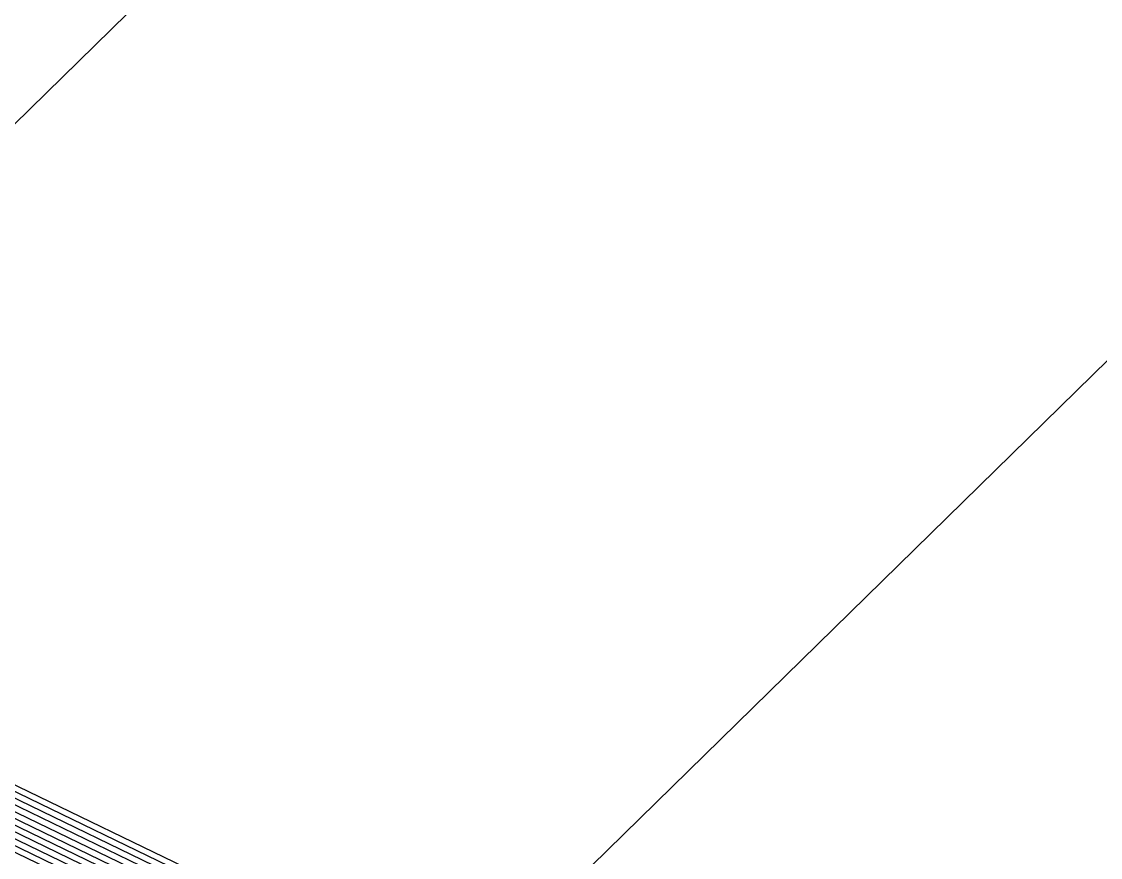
# Model space of a CAD drawing. Extents: x 7084 to 11035, y 13750 to 16729.
# Drawn here: x 8689.6621 to 8690.0622, y 15509.5398 to 15509.8497 of the extents above; entities that cross this region are included whole.
import ezdxf

# ---------------------------------------------------------------- set-up
doc = ezdxf.new("R2010")
doc.units = 0
doc.layers.add('Default', color=7, linetype='Continuous')

msp = doc.modelspace()

# ---------------------------------------------------------------- linework, layer by layer
at = {"layer": 'Default'}
for points in [[(9855.98343, 15555.87624), (9560.21419, 15636.18447), (9476.98855, 15614.07144), (9369.25795, 15655.20491), (9263.48623, 15692.42088), (9075.44749, 15698.29716), (9013.58064, 15741.04902), (8992.95836, 15707.87947), (8844.09429, 15672.6222), (8755.95117, 15609.94257), (8727.29376, 15551.51192), (8686.16029, 15511.23095), (8705.8166, 15501.7417), (8746.95007, 15542.02267), (8819.88421, 15453.64907), (8748.68632, 15409.15042), (8682.31173, 15426.45725), (8662.65542, 15435.9465), (8615.64576, 15369.34938), (8589.21142, 15365.28255), (8534.36678, 15251.67584), (8524.64561, 15252.25683), (8459.83271, 15218.35019)], [(9855.88271, 15554.43799), (9559.2461, 15634.98173), (9477.43107, 15613.2435), (9369.38455, 15654.4976), (9263.30265, 15691.82271), (9074.71247, 15697.71622), (9013.89421, 15739.74347), (8993.62146, 15707.13612), (8844.32084, 15671.77546), (8755.91923, 15608.91201), (8727.74754, 15551.47171), (8686.49345, 15511.07262), (8705.8166, 15501.7442), (8747.07069, 15542.14329), (8820.21872, 15453.51053), (8748.81204, 15408.88139), (8682.2428, 15426.23898), (8662.91965, 15435.56739), (8615.77213, 15368.77497), (8589.78583, 15364.77707), (8534.78035, 15250.8372), (8525.22395, 15251.40834), (8461.50957, 15218.0764)], [(8590.36024, 15364.27159), (8615.8985, 15368.20056), (8663.18388, 15435.18828), (8682.17387, 15426.0207), (8748.93775, 15408.61236), (8820.55323, 15453.372), (8747.19132, 15542.26392), (8705.8166, 15501.7467), (8686.82661, 15510.91428), (8728.20133, 15551.4315), (8755.8873, 15607.88145), (8844.54739, 15670.92871), (8994.28456, 15706.39276), (9014.20778, 15738.43792), (9073.97745, 15697.13528), (9263.11906, 15691.22453), (9369.51114, 15653.79028), (9477.87359, 15612.41557), (9558.27802, 15633.779), (9855.78198, 15552.99975)], [(8821.22225, 15453.09493), (8747.43257, 15542.50517), (8705.8166, 15501.7517), (8687.49292, 15510.59761), (8729.10889, 15551.35108), (8755.82343, 15605.82033), (8845.00049, 15669.23521), (8995.61076, 15704.90606), (9014.83492, 15735.82682), (9072.50741, 15695.9734), (9262.75188, 15690.02818), (9369.76433, 15652.37566), (9478.75863, 15610.75969), (9556.34185, 15631.37353), (9855.58053, 15550.12327)], [(9855.4798, 15548.68502), (9555.37376, 15630.17079), (9479.20115, 15609.93175), (9369.89092, 15651.66835), (9262.5683, 15689.43001), (9071.77239, 15695.39245), (9015.14849, 15734.52127), (8996.27386, 15704.1627), (8845.22704, 15668.38847), (8755.79149, 15604.78977), (8729.56268, 15551.31087), (8687.82608, 15510.43928), (8705.8166, 15501.7542), (8747.5532, 15542.6258), (8821.55675, 15452.9564), (8749.31491, 15407.80528), (8681.96708, 15425.36588), (8663.97656, 15434.05095), (8616.27761, 15366.47733), (8592.08347, 15362.75515), (8536.43465, 15247.48265), (8527.53731, 15248.0144), (8468.21703, 15216.98121)], [(8469.89389, 15216.70741), (8528.11565, 15247.16592), (8536.84822, 15246.64401), (8592.65788, 15362.24967), (8616.40398, 15365.90292), (8664.24079, 15433.67184), (8681.89815, 15425.1476), (8749.44062, 15407.53625), (8821.89126, 15452.81786), (8747.67382, 15542.74642), (8705.8166, 15501.7567), (8688.15924, 15510.28094), (8730.01646, 15551.27066), (8755.75956, 15603.75921), (8845.45359, 15667.54172), (8996.93696, 15703.41935), (9015.46206, 15733.21572), (9071.03737, 15694.81151), (9262.38471, 15688.83184), (9370.01752, 15650.96104), (9479.64367, 15609.10381), (9554.40568, 15628.96805), (9855.37908, 15547.24678)], [(8822.22577, 15452.67933), (8747.79445, 15542.86705), (8705.8166, 15501.7592), (8688.4924, 15510.12261), (8730.47025, 15551.23046), (8755.72762, 15602.72866), (8845.68014, 15666.69497), (8997.60006, 15702.67599), (9015.77563, 15731.91017), (9070.30235, 15694.23057), (9262.20112, 15688.23366), (9370.14411, 15650.25372), (9480.08619, 15608.27588), (9553.43759, 15627.76532), (9855.27835, 15545.80854)], [(8473.24762, 15216.15982), (8529.27233, 15245.46895), (8537.67538, 15244.96674), (8593.8067, 15361.23871), (8616.65672, 15364.7541), (8664.76925, 15432.91362), (8681.76029, 15424.71105), (8749.69206, 15406.99819), (8822.56028, 15452.54079), (8747.91507, 15542.98767), (8705.8166, 15501.7617), (8688.82555, 15509.96427), (8730.92403, 15551.19025), (8755.69569, 15601.6981), (8845.90669, 15665.84822), (8998.26316, 15701.93264), (9016.0892, 15730.60462), (9069.56733, 15693.64963), (9262.01754, 15687.63549), (9370.27071, 15649.54641), (9480.52871, 15607.44794), (9552.46951, 15626.56258), (9855.17763, 15544.37029)], [(9854.97617, 15541.49381), (9550.53334, 15624.15712), (9481.41374, 15605.79206), (9370.52389, 15648.13179), (9261.65036, 15686.43914), (9068.09729, 15692.48775), (9016.71635, 15727.99353), (8999.58936, 15700.44593), (8846.35979, 15664.15473), (8755.63182, 15599.63698), (8731.8316, 15551.10983), (8689.49187, 15509.6476), (8705.8166, 15501.7667), (8748.15633, 15543.22893), (8823.2293, 15452.26372), (8749.94349, 15406.46013), (8681.62243, 15424.2745), (8665.2977, 15432.1554), (8616.90946, 15363.60528), (8594.95552, 15360.22774), (8538.50252, 15243.28946), (8530.42902, 15243.77198), (8476.60135, 15215.61223)], [(9854.87545, 15540.05556), (9549.56526, 15622.95438), (9481.85626, 15604.96412), (9370.65049, 15647.42448), (9261.46678, 15685.84096), (9067.36227, 15691.9068), (9017.02992, 15726.68798), (9000.25246, 15699.70258), (8846.58634, 15663.30798), (8755.59988, 15598.60642), (8732.28538, 15551.06962), (8689.82503, 15509.48927), (8705.8166, 15501.7692), (8748.27695, 15543.34955), (8823.56381, 15452.12519), (8750.06921, 15406.19111), (8681.5535, 15424.05622), (8665.56193, 15431.77629), (8617.03583, 15363.03087), (8595.52993, 15359.72226), (8538.9161, 15242.45082), (8531.00736, 15242.92349), (8478.27822, 15215.33843)], [(8474.92449, 15215.88603), (8529.85067, 15244.62046), (8538.08895, 15244.1281), (8594.38111, 15360.73322), (8616.78309, 15364.17969), (8665.03348, 15432.53451), (8681.69136, 15424.49278), (8749.81778, 15406.72916), (8822.89479, 15452.40226), (8748.0357, 15543.1083), (8705.8166, 15501.7642), (8689.15871, 15509.80594), (8731.37781, 15551.15004), (8755.66375, 15600.66754), (8846.13324, 15665.00148)], [(8464.8633, 15217.5288), (8526.38063, 15249.71137), (8535.6075, 15249.15993), (8590.93465, 15363.76611), (8616.02487, 15367.62615), (8663.4481, 15434.80917), (8682.10494, 15425.80243), (8749.06347, 15408.34334), (8820.88774, 15453.23346), (8747.31194, 15542.38454), (8705.8166, 15501.7492), (8687.15977, 15510.75595), (8728.65511, 15551.39129), (8755.85536, 15606.85089)]]:
    msp.add_lwpolyline(points, dxfattribs=at)

doc.saveas('drawing.dxf')
